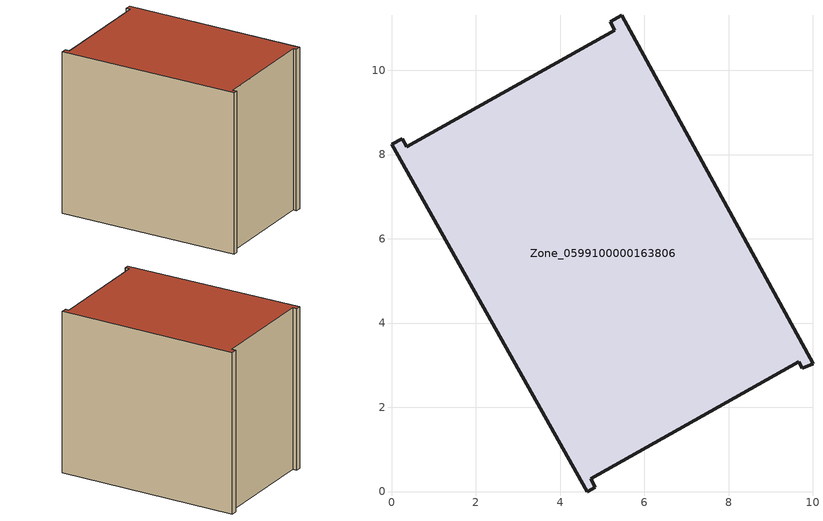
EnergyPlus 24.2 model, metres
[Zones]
Zone_0599100000163806
 floor ground (C_G): 5.3,10.95 5.19,11.15 5.47,11.3 10.01,3.04 9.76,2.92 9.67,3.08 4.73,0.31 4.84,0.11 4.65,0 0,8.24 0.25,8.38 0.36,8.18 z0
 wall outside (C_F): 10.01,3.04 5.47,11.3 5.19,11.15 5.3,10.95 0.36,8.18 0.25,8.38 0,8.24 4.65,0 4.84,0.11 4.73,0.31 9.67,3.08 9.76,2.92 10.01,3.04 z0:8.36
 roof outside (C_R): 0.36,8.18 0.25,8.38 0,8.24 4.65,0 4.84,0.11 4.73,0.31 9.67,3.08 9.76,2.92 10.01,3.04 5.47,11.3 5.19,11.15 5.3,10.95 z8.36
[BUILDING]
Pand.0599100000163806: North Axis=0; Terrain=City; Loads Convergence Tolerance Value=0.04; Temperature Convergence Tolerance Value=0.4; Solar Distribution=FullExterior; Maximum Number of Warmup Days=25; Minimum Number of Warmup Days=1
[Site:Location]
Rotterdam.The.Hague.AP_ZH_NLD Design_Conditions: Latitude=51.96; Longitude=4.45; Time Zone=1; Elevation=-4.5
[SITE:GROUNDTEMPERATURE:BUILDINGSURFACE]
18, 18, 18, 18, 18, 18, 18, 18, 18, 18, 18, 18
[MATERIAL] Thermal Absorptance=0.9; Solar Absorptance=0.7; Visible Absorptance=0.7
Name | Roughness | Thickness | Conductivity | Density | Specific Heat
G.TI.1965-1974 | MediumSmooth | 0.15 | 0.882353 | 540 | 1210
F.TI.1965-1974 | Rough | 0.3 | 0.697674 | 1920 | 840
R.TI.1965-1974 | MediumRough | 0.2 | 0.232558 | 1500 | 1000
[CONSTRUCTION]
C_G: G.TI.1965-1974
C_F: F.TI.1965-1974
C_R: R.TI.1965-1974
[ZONE]
Zone_0599100000163806: Type=1; Multiplier=1; Ceiling Height=Autocalculate; Volume=Autocalculate; Floor Area=autocalculate; Part of Total Floor Area=Yes
[ZONEINFILTRATION:DESIGNFLOWRATE]
Infil_Zone_0599100000163806: Zone or ZoneList or Space or SpaceList=Zone_0599100000163806; Schedule=AlwaysOn; Design Flow Rate Calculation Method=Flow/Area; Flow Rate per Floor Area=0.003; Constant Term Coefficient=1; Temperature Term Coefficient=0; Velocity Term Coefficient=0; Velocity Squared Term Coefficient=0
[HVACTEMPLATE:ZONE:IDEALLOADSAIRSYSTEM]
Zone_0599100000163806: Maximum Heating Supply Air Temperature=50; Minimum Cooling Supply Air Temperature=13; Maximum Heating Supply Air Humidity Ratio=0.0156; Minimum Cooling Supply Air Humidity Ratio=0.0077; Heating Limit=NoLimit; Cooling Limit=NoLimit; Dehumidification Control Type=ConstantSensibleHeatRatio; Cooling Sensible Heat Ratio=0.7; Dehumidification Setpoint=60; Humidification Control Type=None; Humidification Setpoint=30; Outdoor Air Method=None; Outdoor Air Flow Rate per Person=0.00944; Outdoor Air Flow Rate per Zone Floor Area=0; Outdoor Air Flow Rate per Zone=0; Demand Controlled Ventilation Type=None; Outdoor Air Economizer Type=NoEconomizer; Heat Recovery Type=None; Sensible Heat Recovery Effectiveness=0.7; Latent Heat Recovery Effectiveness=0.65
[ZONECONTROL:THERMOSTAT]
ThermostatControl_Zone_0599100000163806: Zone or ZoneList=Zone_0599100000163806; Control Type Schedule=DualSetpointControlType; Control 1=Thermostat_Zone_0599100000163806; Temperature Difference Between Cutout And Setpoint=0
[THERMOSTATSETPOINT:DUALSETPOINT]
Thermostat_Zone_0599100000163806: Heating Setpoint Temperature Schedule=HeatingSetpoint_Zone_0599100000163806; Cooling Setpoint Temperature Schedule=CoolingSetpoint_Zone_0599100000163806
[SCHEDULE:COMPACT]
HeatingSetpoint_Zone_0599100000163806: Through: 12/31, For: AllDays, Until: 24:00, 21
CoolingSetpoint_Zone_0599100000163806: Through: 12/31, For: AllDays, Until: 24:00, 24
DualSetpointControlType: Through: 12/31, For: AllDays, Until: 24:00, 4
AlwaysOn: Through: 12/31, For: AllDays, Until: 24:00, 1
